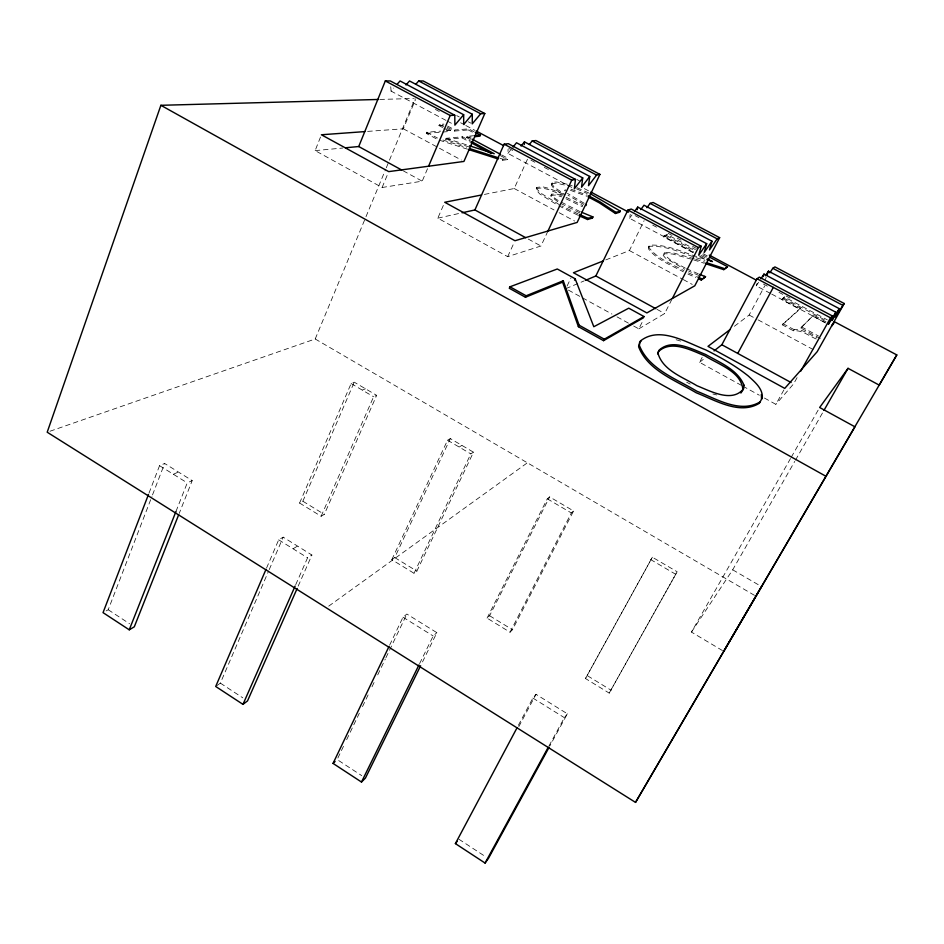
<?xml version="1.0" encoding="UTF-8"?>
<svg xmlns="http://www.w3.org/2000/svg" width="944" height="944" viewBox="0 0 944 944"><rect width="100%" height="100%" fill="white"/><g stroke="black" fill="none" stroke-linecap="round" stroke-linejoin="round"><path stroke-width="0.71" stroke-dasharray="4.72 3.54" d="M571.769 187.467L507.907 153.412L508.084 149.246M699.138 255.871L705.498 259.27C687.303 254.526 669.449 244.272 650.333 245.133L649.047 246.124L648.41 248.744C656.882 260.06 671.314 265.099 683.326 271.813M649.047 246.124L648.976 247.588C657.484 258.892 671.904 263.931 683.928 270.657M563.261 194.039L549.03 188.411L542.576 186.782L536.806 187.384L536.086 189.815L539.826 194.016L557.609 205.143M536.806 187.384L536.617 188.658L540.357 192.859L559.426 204.706M693.604 252.437L629.53 218.265L630.273 214.312M565.043 190.653L565.267 189.744L564.748 190.853M567.356 184.257L556.653 181.968L553.845 182.121L551.697 183.915L551.331 185.024L553.573 188.175L563.202 194.924M552.205 182.794L551.839 183.903L554.093 187.054L564.901 194.535M770.422 293.407L756.25 285.843L757.147 283.365M765.348 279.648L766.233 277.217M148.999 493.134L159.56 465.663L164.645 463.48L192.21 480.602L179.218 513.406M106.141 610.898L108.218 609.753L151.996 496.284M152.515 494.916L164.645 463.48M427.514 168.716L422.192 181.177L382.108 187.49L315.143 150.615L321.397 134.768M175.973 511.459L187.254 482.891L192.21 480.602M49.973 431.243L315.213 338.99L365.422 218.052M365.989 216.695L385.73 169.141M386.297 167.784L415.065 98.483M367.641 131.393L403.348 128.797L415.49 99.568M382.108 187.49L388.173 172.941M467.492 149.187L438.193 139.83L426.251 133.411L426.735 132.254L440.706 131.122M442.642 127.511L438.96 125.54L439.432 124.419L443.951 124.101M468.991 146.922L445.603 139.452L446.099 138.308L462.525 136.762L471.41 141.517M426.251 133.411L450.017 131.44L450.489 130.331L446.807 128.36M266.55 568.076L278.681 539.815L283.188 537.16L311.921 555.025L297.738 587.144M447.137 127.169L454.453 131.074L454.937 129.965L468.72 128.856L473.923 131.629M216.86 685.639L220.353 683.126L268.639 570.955M269.229 569.598L283.188 537.16M299.602 503.058L351.109 383.547L354.26 382.19L376.656 395.347L324.299 514.374L321.125 516.262L299.602 503.058L302.859 501.229L354.26 382.19M445.603 139.452L462.053 137.883L462.525 136.762M454.453 131.074L468.248 129.93L468.72 128.856M470.289 139.535L466.407 137.47L466.891 136.361L473.664 135.724M547.968 231.02L540.959 246.006L507.683 256.65L437.804 218.158L444.718 202.276M321.125 516.262L373.6 396.763L376.656 395.347M295.72 584.69L307.567 557.798L311.921 555.025M502.385 160.327L502.881 159.206L508.261 158.45L507.766 159.56L502.385 160.327L499.588 159.442M484.402 194.417L514.22 188.517L527.484 159.206M507.683 256.65L514.386 242.053M694.241 258.774L673.143 252.874L664.517 252.544L663.184 255.34L665.378 257.995L684.683 269.252M557.81 201.792L550.871 196.187L551.39 194.204L556.287 193.886L562.353 195.703M391.819 559.662L447.55 440.223L450.312 438.594L473.475 452.188L416.87 571.132L414.038 573.303L391.819 559.662L394.734 557.562L450.312 438.594M414.038 573.303L470.808 453.887L473.475 452.188M389.648 645.118L402.994 617.211L406.864 614.037L436.871 632.681L421.284 664.411M343.474 746.326L337.138 759.554L361.741 775.649M346.649 739.707L359.322 713.251M362.496 706.643L368.833 693.403M372.007 686.795L374.532 681.497M377.706 674.889L385.317 659.018M385.943 657.697L406.864 614.037M567.096 286.008L570.919 278.043M419.596 663.62L433.166 635.985L436.871 632.681M605.777 259.919L629.4 250.549L644.115 220.672M692.778 252.485L663.514 236.873L664.057 235.776L667.172 234.56L695.433 249.605M663.514 236.873L666.617 235.646L667.172 234.56M664.517 252.544L663.939 253.688L672.565 254.007L690.855 259.057M487.069 618.119L547.284 498.821L549.632 496.898L573.586 510.964L512.462 629.754L510.02 632.22L487.069 618.119L489.606 615.736L549.632 496.898M633.684 326.034L638.805 328.854L642.534 321.503M638.805 328.854L664.659 313.526L671.691 299.755M510.02 632.22L571.332 512.958L573.586 510.964M741.524 385.423L699.563 362.319L702.159 357.41M518.339 725.346L532.864 698.053L536.027 694.324L567.379 713.806L549.738 746.114M518.799 726.656L536.027 694.324M734.397 326.27L749.135 315.048L764.746 285.902M782.375 298.528L800.394 308.133L799.792 309.231L781.785 299.626L784.346 296.971L827.298 319.851M781.785 299.626L784.346 296.971M585.492 678.535L652.363 557.208L677.143 571.757L609.21 693.108L585.492 678.535L652.363 557.208M548.948 745.984L564.382 717.676L567.379 713.806M816.206 338.979C808.949 336.029 801.857 329.739 793.597 330.884L782.269 324.807L800.394 308.133M793.597 330.884L794.234 329.716C802.506 328.583 809.586 334.872 816.855 337.822M820.289 338.471L800.783 328.005L813.563 315.154L825.976 321.774M800.783 328.005L813.563 315.154M609.21 693.108L677.143 571.757M764.416 398.038L775.862 404.339L784.075 389.612M797.09 377.647L793.597 383.901L775.862 404.339M722.49 650.581L691.445 632.091L790.506 458.536M791.237 457.262L818.92 408.764M691.445 632.091L732.686 569.81L794.742 461.415M795.473 460.141L823.227 411.678M756.25 285.843L758.575 282.327M629.53 218.265L631.984 214.913M507.907 153.412L510.48 150.214M445.957 120.372L391.076 91.108L393.766 88.063M782.269 324.807L799.792 309.231M699.563 362.319L705.133 357.929M648.481 247.269L649.755 246.278C668.883 245.369 686.736 255.671 704.956 260.343M328.724 606.142L527.377 462.808M293.088 548.783L297.525 546.069M459.162 447.043L461.876 445.379M550.859 195.349L555.756 195.03L561.822 196.848M536.275 188.529L542.057 187.915L548.499 189.543L562.73 195.16M173.377 474.254L178.392 472.024M362.331 390.143L365.434 388.763M565.822 288.663L584.1 280.934M551.697 183.915L556.134 183.077L569.397 186.121M437.804 218.158L460.637 213.108M466.407 137.47L471.835 136.951M315.143 150.615L342.755 148.031M446.3 130.673L450.489 130.331M438.96 125.54L443.479 125.21M379.807 99.427L413.602 98.518M570.967 189.213L587.345 195.148M570.447 190.322L586.826 196.234M712.873 393.978L716.685 394.97M676.152 339.722L681.332 341.303M695.575 259.199L704.873 262.161M693.675 259.895L704.307 263.27M446.099 138.308L468.106 145.352M442.866 140.007L466.596 147.594M500.096 158.309L502.881 159.206M569.916 185.036L572.265 185.885M698.336 273.831L686.595 268.698M699.032 275.518L688.648 271.058M577.055 187.703L588.926 193.024M576.548 188.8L587.274 193.579M566.117 197.296L582.719 205.45L582.177 206.583L563.072 197.367M578.283 213.946L561.833 205.957M577.728 215.114L558.883 205.875M688.506 272.863L696.483 276.45M687.905 274.031L695.881 277.607M580.277 211.704L558.341 200.635L553.585 197.402L551.39 194.204M579.734 212.86L560.347 203.231M685.273 268.096L670.736 260.261L663.762 254.184M686.677 382.226L690.229 384.09M456.707 115.616L459.303 116.985M468.366 121.811L470.962 123.18M576.878 179.478L579.463 180.859M435.42 109.445L439.279 111.498M460.637 122.744L464.542 124.82M465.84 125.517L474.962 130.366M508.804 148.385L512.71 150.462M530.941 160.161L534.847 162.25M544.275 167.395L550.47 170.557M584.324 188.588L589.528 191.361M635.1 215.61L639.005 217.698M652.693 225.109L656.552 227.162M668.14 233.333L671.998 235.386M677.143 238.136L681.013 240.189M692.589 246.349L696.46 248.402M763.448 284.073L767.33 286.138M778.965 292.333L782.836 294.398M786.128 296.015L790.034 298.092M703.138 253.712L708.283 256.449M468.248 129.93L474.761 133.399M666.617 235.646L693.592 250.018M702.584 254.809L707.717 257.547M783.744 298.056L826.684 320.936M664.057 235.776L693.333 251.387M700.967 255.458L706.065 258.172M447.232 121.056L453.616 124.455M771.708 294.091L825.823 322.942M812.961 316.252L826.602 323.521M447.609 126.059L454.937 129.965M466.891 136.361L470.773 138.426M501.795 154.993L508.261 158.45M500.013 155.418L507.766 159.56M439.432 124.419L445.58 127.7M443.869 128.16L450.017 131.44M462.053 137.883L469.652 141.954M584.218 203.279L567.415 193.355M583.675 204.4L567.993 195.219M801.421 326.86L818.495 336.017M426.735 132.254L437.485 138.025M782.906 323.639L794.234 329.716M403.348 128.797L438.158 147.547M439.444 148.243L461.356 160.043M514.22 188.517L554.034 209.957M559.167 212.73L574.589 221.026M629.4 250.549L681.981 278.881M683.267 279.566L692.247 284.404M749.135 315.048L756.84 319.202M758.126 319.886L813.327 349.622M403.159 170.781L422.192 181.177M528.262 239.068L540.959 246.006M657.012 309.349L664.659 313.526M568.382 290.079L581.185 297.124M582.472 297.832L611.913 314.045M617.034 316.865L628.562 323.214M742.798 386.131L759.33 395.229M732.686 569.81L760.239 585.835M315.213 338.99L754.586 595.393M351.109 383.547L373.6 396.763M447.55 440.223L470.808 453.887M547.284 498.821L571.332 512.958M650.451 559.462L675.349 574.082M302.859 501.229L324.299 514.374M394.734 557.562L416.87 571.132M489.606 615.736L512.462 629.754M587.616 675.833L611.252 690.324M159.56 465.663L187.254 482.891M278.681 539.815L307.567 557.798M402.994 617.211L433.166 635.985M532.864 698.053L564.382 717.676M108.218 609.753L129.552 623.713M220.353 683.126L242.785 697.817M458.867 839.204L485.912 856.904M390.745 86.754L391.076 91.108"/><path stroke-width="1.42" d="M405.991 84.96L409.519 80.96L472.307 114.236L472.248 123.876L480.697 113.752L484.803 113.528L463.941 161.436L388.716 171.619L321.397 134.768L364.785 131.605M524.286 144.562L524.451 141.86L589.764 176.457L588.513 185.661L596.596 175.065L599.936 174.38L577.15 222.418L514.987 240.732L444.718 202.276L481.558 194.983M462.064 212.789L474.915 209.946L504.143 144.172L508.332 143.689L575.462 179.384L574.33 188.835L582.719 177.897L516.51 142.756L513.064 147.016M582.719 177.897L581.528 187.231L589.764 176.457M637.224 209.698L637.731 207.09L706.678 243.682L704.177 252.52L711.988 241.216L644.009 205.202L640.787 209.603M585.41 280.38L595.853 275.967L627.937 210.04L631.253 209.037L701.215 246.231L698.725 255.175L706.678 243.682M711.988 241.216L709.463 249.948L717.133 238.832L719.647 237.664L653.083 202.476L650.097 203.373L646.947 207.704M657.614 353.87L658.251 351.699C671.361 339.451 691.138 350.342 705.003 355.888C718.455 364.49 741.642 371.606 742.916 390.014L740.887 393.07M378.332 99.462L160.881 105.303L47.2 432.21L635.524 802.4L854.934 426.806L819.652 407.489L848.042 368.325L879.218 385.117L896.8 354.932L834.307 321.656M763.106 276.557L764.003 274.102L835.877 312.252L831.947 320.535L839.287 308.676L768.475 271.152L765.431 275.766M767.13 274.787L768.475 271.152M148.468 494.503L103.038 612.632L129.245 629.813L134.296 626.816L178.676 514.763M129.245 629.813L175.973 511.459M345.657 147.76L358.732 146.532L385.317 80.948L390.309 80.948L454.772 115.227L454.89 125.139L463.669 114.72L400.055 80.96L397.353 84.004M428.576 166.227L450.217 115.475L454.772 115.227M265.972 569.421L215.704 686.477L242.986 704.366L247.517 700.908L297.148 588.478M475.233 132.325L480.437 135.098L479.965 136.172L474.537 136.691M242.986 704.366L295.13 586.035M509.972 286.799L509.288 288.262L525.454 297.254L562.6 282.138L563.261 280.757L579.12 325.208L604.29 339.191L643.997 316.535L628.763 308.181L593.811 326.73L575.156 278.787L557.29 268.993L509.972 286.799L526.15 295.779L563.261 280.757M547.968 231.02L571.745 180.139L575.462 179.384M525.454 297.254L526.15 295.779M714.053 350.897L721.853 344.749L757.017 278.716L759.377 277.147L832.348 315.945L828.395 324.323L835.877 312.252M585.917 205.603L586.448 204.47M587.569 219.515L588.124 218.347L592.938 216.943L592.384 218.088L587.569 219.515L578.955 215.669M420.635 665.732L365.434 778.068L361.493 782.045L333.055 763.413L389.011 646.451M839.287 308.676L835.381 316.865L844.207 303.508L774.93 266.892L772.817 268.285L769.832 272.828M574.507 280.144L575.156 278.787M588.006 196.824L599.287 202.83L615.453 213.486L615.984 212.388L620.279 211.114L590.13 193.638M620.279 211.114L619.748 212.199L615.453 213.486M643.997 316.535L643.312 317.88L603.558 340.666L578.401 326.683L579.12 325.208M361.493 782.045L418.959 664.93M603.558 340.666L604.29 339.191M672.34 298.505L698.407 247.529L701.215 246.231M719.647 237.664L694.808 285.784L646.876 312.924L573.468 272.733L603.145 260.969M698.548 278.799L701.203 279.99L705.534 276.757L699.622 274.362M704.165 277.489L704.755 276.344M705.534 276.757L701.203 279.99M705.628 263.695L723.729 269.642L727.553 266.715L709.569 257.134M727.553 266.715L723.729 269.642M549.042 747.4L488.367 858.521L485.063 863.052L455.397 843.606L516.958 727.942M737.748 353.422L773.313 287.377M485.063 863.052L548.24 747.27M800.595 371.381L830.543 317.833L832.348 315.945M844.207 303.508L817.185 351.699L784.759 388.385L707.988 346.365L729.854 329.727M823.947 410.404L848.042 368.325M723.729 651.325L761.501 586.566M635.524 802.4L896.8 354.932M760.899 278.799L764.003 274.102M634.451 211.562L637.731 207.09M455.397 843.606L457.132 841.411M529.395 144.42L532.156 140.975L535.932 140.55L599.936 174.38M521.076 146.049L524.451 141.86M472.307 114.236L463.705 124.502L463.669 114.72M415.832 84.252L418.711 80.96L423.219 80.972L484.803 113.528M831.57 326.176L833.8 323.308L832.183 325.078M641.342 340.796L639.584 342.495L638.616 346.778C647.844 370.65 675.751 380.397 696.165 392.763C715.21 400.126 739.494 415.372 759.365 403.265L762.327 397.825C762.929 388.421 754.598 381.883 748.403 376.09C735.364 365.623 720.697 357.434 705.817 349.905C686.382 342.412 659.526 325.621 640.315 341.067L639.348 345.339C648.634 369.187 676.529 378.922 696.955 391.276C716 398.651 740.261 413.897 760.144 401.861M333.055 763.413L335.096 761.478M475.021 135.594L480.437 135.098M706.206 262.585L724.308 268.544M469.487 145.789L494.243 153.719L471.41 141.517M469.38 148.491L498.692 157.872M468.885 149.636L498.196 158.993M706.903 259.706L712.425 261.559L707.327 258.845M581.598 212.258L592.938 216.943M579.51 214.5L588.124 218.347M697.817 277.04L701.805 278.834M588.525 195.727L599.818 201.733L615.984 212.388M418.711 80.96L480.697 113.752M532.156 140.975L596.596 175.065M650.097 203.373L717.133 238.832M772.817 268.285L842.591 305.207M385.317 80.948L450.217 115.475M504.143 144.172L571.745 180.139M627.937 210.04L698.407 247.529M757.017 278.716L830.543 317.833M476.26 131.051L503.6 145.612M590.838 192.045L628.598 212.152M709.31 255.116L756.191 280.073M472.059 139.122L500.497 154.309M470.926 142.627L491.21 153.483M591.569 217.651L592.384 218.088M358.732 146.532L401.884 170.097M474.915 209.946L525.714 237.687M595.853 275.967L655.738 308.653M721.853 344.749L791.06 382.521M160.881 105.303L826.071 476.354M562.6 282.138L578.401 326.683M761.324 394.509L761.56 399.218M743.99 385.199L743.683 388.609C732.296 403.253 710.454 391.076 696.943 385.73C683.055 377.246 663.077 370.579 658.039 353.528L658.983 350.271C672.116 338.058 691.869 348.985 705.723 354.519C719.588 362.508 737.512 369.399 743.99 385.199"/></g></svg>
